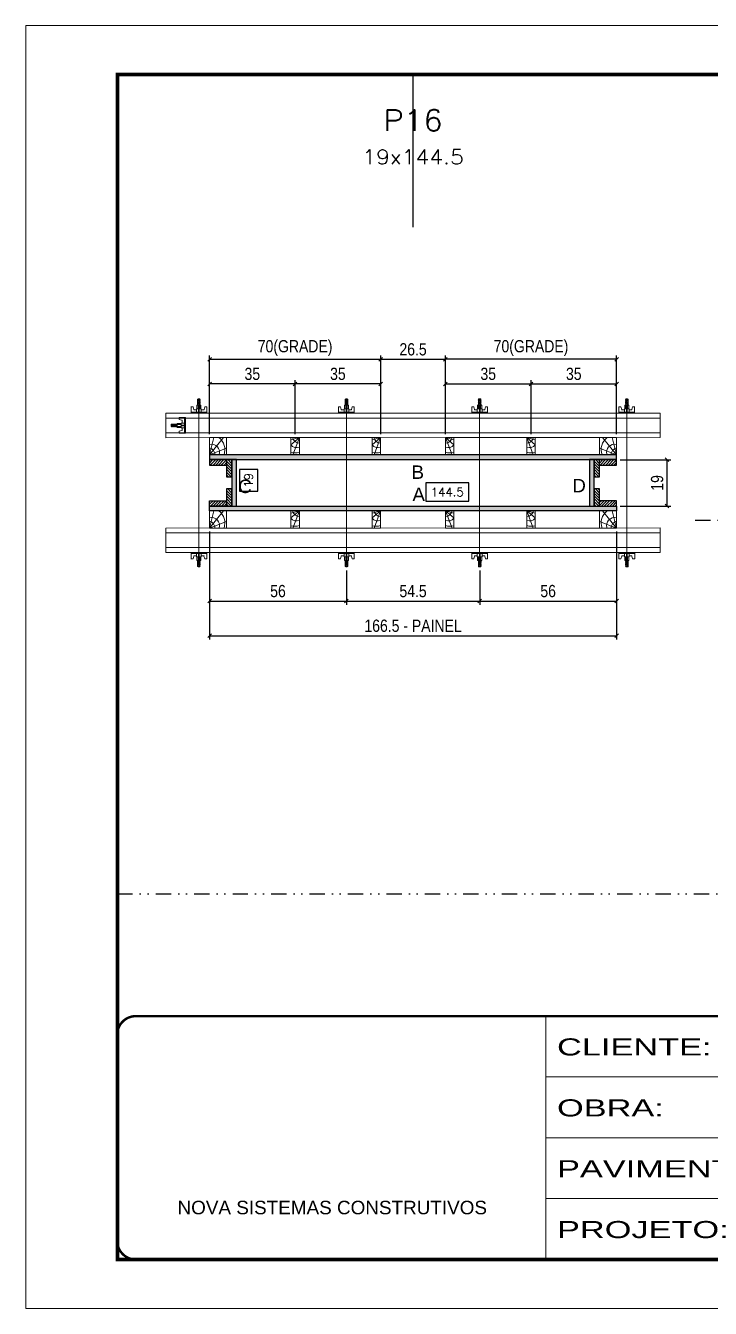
# Model space of a CAD drawing. Extents: x 14400 to 27878, y -21631 to 6985.
# Drawn here: x 15998 to 16559, y -11294 to -10244 of the extents above; entities that cross this region are included whole.
import ezdxf
from ezdxf.enums import TextEntityAlignment as Align

# ---------------------------------------------------------------- set-up
doc = ezdxf.new("R2010")
doc.units = 0
for name, pattern in [('CONTINUO', [0]), ('DASHED', [0.75, 0.5, -0.25]), ('DIVIDE2', [0.625, 0.25, -0.125, 0, -0.125, 0, -0.125]), ('HIDDEN', [0.375, 0.25, -0.125])]:
    doc.linetypes.add(name, pattern=pattern)
for name, color, linetype in [('CHAPA', 1, 'Continuous'), ('COTA', 241, 'Continuous'), ('MEIO_PONT', 93, 'Continuous'), ('Nível', 160, 'Continuous'), ('SARRAFO', 251, 'Continuous'), ('Texto de Titulo', 7, 'Continuous'), ('Texto Qtd Sarr', 242, 'Continuous'), ('TEXTO_GERAL', 7, 'Continuous')]:
    doc.layers.add(name, color=color, linetype=linetype)
for name, color, linetype, lineweight in [('Folhas', 255, 'Continuous', 9), ('Hachura', 251, 'Continuous', 9), ('Madeira', 126, 'Continuous', 18), ('Perfil Metálico', 224, 'Continuous', 18), ('SARRAFO DE PRESSAO', 251, 'DASHED', 9), ('Texto Seção', 7, 'Continuous', 15)]:
    doc.layers.add(name, color=color, linetype=linetype, lineweight=lineweight)
doc.styles.add('ARIAL', font='arial.ttf')
doc.styles.add('COTA TECNICA 2X', font='techl___.ttf', dxfattribs={"height": 10})
doc.styles.add('ROMANS', font='romans.shx')
doc.styles.add('Tecnologia', font='')
doc.styles.get('Tecnologia').set_extended_font_data('Forgotten Futurist')
doc.dimstyles.new('SECAO PILAR', dxfattribs={"dimtxt": 10, "dimasz": 3, "dimexe": 3, "dimexo": 3, "dimgap": 3, "dimtad": 1, "dimdec": 1, "dimlfac": 0.5, "dimzin": 12, "dimdsep": 46, "dimtxsty": 'COTA TECNICA 2X', "dimblk1": 'OBLIQUE', "dimblk2": 'OBLIQUE', "dimsah": 1, "dimcen": 0.9, "dimclrd": 256, "dimclre": 256, "dimclrt": 256, "dimadec": 1, "dimazin": 3, "dimtfac": 1, "dimtdec": 1, "dimtmove": 0, "dimatfit": 3, "dimfxl": 1, "dimtolj": 1, "dimtzin": 12, "dimarcsym": 0})
doc.dimstyles.new('SECÇÃO 2', dxfattribs={"dimtxt": 7, "dimasz": 6, "dimexe": 0.18, "dimexo": 2, "dimgap": -4, "dimtad": 3, "dimdec": 1, "dimlfac": 0.5, "dimzin": 12, "dimdsep": 46, "dimtxsty": 'ROMANS', "dimblk": 'ARCHTICK', "dimcen": 0.09, "dimse1": 1, "dimse2": 1, "dimsd1": 1, "dimsd2": 1, "dimclrd": 180, "dimclre": 5, "dimclrt": 1, "dimadec": 0, "dimazin": 3, "dimtfac": 1, "dimtdec": 1, "dimtofl": 0, "dimtmove": 0, "dimatfit": 3, "dimldrblk": 'ARCHTICK', "dimfxl": 1, "dimtolj": 1, "dimtzin": 0, "dimarcsym": 0})
pattern_1 = [(225, (7024.9144, -33528.5595), (1.12253202, -1.12253202), [])]

# ---------------------------------------------------------------- blocks, each defined once
blk = doc.blocks.new('9999999999')
at = {"color": 30, "linetype": 'CONTINUO'}
for p, q in [((98564.6, 34230.2), (98564.6, 34429.4)), ((98564.6, 34379.6), (99584, 34379.6)), ((98564.6, 34329.8), (99488, 34329.8)), ((98564.6, 34280), (99488, 34280))]:
    blk.add_line(p, q, dxfattribs=at)
at = {"color": 30, "linetype": 'CONTINUO', "const_width": 2}
blk.add_lwpolyline([(99584, 34230.2), (99584, 34414.4, 0.414214), (99569, 34429.4), (98229, 34429.4, 0.414214), (98214, 34414.4), (98214, 34245.2, 0.414214), (98229, 34230.2), (99584, 34230.2)], format="xyb", dxfattribs=at)
at = {"layer": 'Folhas'}
blk.add_lwpolyline([(98139, 34190.2), (99624, 34190.2), (99624, 35240.2), (98139, 35240.2)], close=True, dxfattribs=at)
at = {"layer": 'Folhas', "color": 30, "const_width": 3}
blk.add_lwpolyline([(98214, 34230.2), (99584, 34230.2), (99584, 35200.2), (98214, 35200.2)], close=True, dxfattribs=at)
at = {"color": 7, "linetype": 'Continuous', "ltscale": 5, "style": 'ARIAL'}
blk.add_text('NOVA SISTEMAS CONSTRUTIVOS', height=11.059, dxfattribs=at).set_placement((98263.2, 34267.2))
at = {"layer": 'Folhas', "color": 7, "style": 'Tecnologia', "width": 1.5}
for s, p in [('CLIENTE:', (98573.7, 34397.2)), ('OBRA:', (98573.7, 34347.3)), ('PAVIMENTO:', (98573.7, 34297.5)), ('PROJETO:', (98573.7, 34247.7))]:
    blk.add_text(s, height=14, dxfattribs=at).set_placement(p)
blk = doc.blocks.new('*D4738')
at = {"layer": 'COTA', "color": 180, "lineweight": -2, "transparency": 16777216}
for p, q in [((16188.3, -10607.1), (16173.3, -10607.1)), ((16173.3, -10607.1), (16173.3, -10625.1)), ((16188.3, -10625.1), (16188.3, -10607.1)), ((16173.3, -10625.1), (16188.3, -10625.1))]:
    blk.add_line(p, q, dxfattribs=at)
at = {"layer": 'Defpoints', "color": 0, "transparency": 16777216}
for p in [(16188.2, -10599.2), (16188.2, -10637.2), (16192.3, -10637.2)]:
    blk.add_point(p, dxfattribs=at)
at = {"layer": 'COTA', "color": 1, "transparency": 16777216, "insert": (16180.8, -10616.1), "char_height": 7, "attachment_point": 5, "rotation": 90, "style": 'ROMANS'}
blk.add_mtext('\\A1;19', dxfattribs=at)
blk = doc.blocks.new('_ArchTick')
at = {"color": 0, "linetype": 'ByBlock', "const_width": 0.15}
blk.add_lwpolyline([(-0.5, -0.5), (0.5, 0.5)], dxfattribs=at)
blk = doc.blocks.new('*D4739')
at = {"layer": 'COTA', "color": 180, "lineweight": -2, "transparency": 16777216}
for p, q in [((16360.9, -10618.2), (16325.9, -10618.2)), ((16325.9, -10618.2), (16325.9, -10633.2)), ((16360.9, -10633.2), (16360.9, -10618.2)), ((16325.9, -10633.2), (16360.9, -10633.2))]:
    blk.add_line(p, q, dxfattribs=at)
at = {"layer": 'Defpoints', "color": 0, "transparency": 16777216}
for p in [(16170.9, -10637.2), (16459.9, -10637.2), (16459.9, -10637.2)]:
    blk.add_point(p, dxfattribs=at)
at = {"layer": 'COTA', "color": 1, "transparency": 16777216, "insert": (16343.4, -10625.7), "char_height": 7, "attachment_point": 5, "style": 'ROMANS'}
blk.add_mtext('\\A1;144.5', dxfattribs=at)
blk = doc.blocks.new('_Oblique')
at = {"color": 0, "linetype": 'ByBlock', "lineweight": -2}
blk.add_line((-0.5, -0.5), (0.5, 0.5), dxfattribs=at)
blk = doc.blocks.new('*D4740')
at = {"layer": 'COTA', "lineweight": -2, "transparency": 16777216}
for p, q in [((16148.9, -10658.1), (16148.9, -10746.3)), ((16481.9, -10658.1), (16481.9, -10746.3)), ((16148.9, -10743.3), (16481.9, -10743.3))]:
    blk.add_line(p, q, dxfattribs=at)
at = {"layer": 'Defpoints', "color": 0, "transparency": 16777216}
for p in [(16148.9, -10655.1), (16481.9, -10655.1), (16481.9, -10743.3)]:
    blk.add_point(p, dxfattribs=at)
at = {"layer": 'COTA', "lineweight": -2, "transparency": 16777216, "xscale": 3, "yscale": 3, "zscale": 3, "rotation": 180}
blk.add_blockref('_Oblique', (16148.9, -10743.3), dxfattribs=at)
at = {"layer": 'COTA', "lineweight": -2, "transparency": 16777216, "xscale": 3, "yscale": 3, "zscale": 3}
blk.add_blockref('_Oblique', (16481.9, -10743.3), dxfattribs=at)
at = {"layer": 'COTA', "transparency": 16777216, "insert": (16315.4, -10735.2), "char_height": 10, "attachment_point": 5, "style": 'COTA TECNICA 2X'}
blk.add_mtext('\\A1;166.5 - PAINEL', dxfattribs=at)
blk = doc.blocks.new('*D4741')
at = {"layer": 'COTA', "lineweight": -2, "transparency": 16777216}
for p, q in [((16148.9, -10658.2), (16148.9, -10717.9)), ((16260.9, -10689.9), (16260.9, -10717.9)), ((16148.9, -10714.9), (16260.9, -10714.9))]:
    blk.add_line(p, q, dxfattribs=at)
at = {"layer": 'Defpoints', "color": 0, "transparency": 16777216}
for p in [(16148.9, -10655.2), (16260.9, -10686.9), (16260.9, -10714.9)]:
    blk.add_point(p, dxfattribs=at)
at = {"layer": 'COTA', "lineweight": -2, "transparency": 16777216, "xscale": 3, "yscale": 3, "zscale": 3, "rotation": 180}
blk.add_blockref('_Oblique', (16148.9, -10714.9), dxfattribs=at)
at = {"layer": 'COTA', "lineweight": -2, "transparency": 16777216, "xscale": 3, "yscale": 3, "zscale": 3}
blk.add_blockref('_Oblique', (16260.9, -10714.9), dxfattribs=at)
at = {"layer": 'COTA', "transparency": 16777216, "insert": (16204.9, -10706.8), "char_height": 10, "attachment_point": 5, "style": 'COTA TECNICA 2X'}
blk.add_mtext('\\A1;56', dxfattribs=at)
blk = doc.blocks.new('*D4742')
at = {"layer": 'COTA', "lineweight": -2, "transparency": 16777216}
for p, q in [((16481.9, -10658.2), (16481.9, -10717.9)), ((16369.9, -10689.9), (16369.9, -10717.9)), ((16369.9, -10714.9), (16481.9, -10714.9))]:
    blk.add_line(p, q, dxfattribs=at)
at = {"layer": 'Defpoints', "color": 0, "transparency": 16777216}
for p in [(16481.9, -10655.2), (16369.9, -10686.9), (16481.9, -10714.9)]:
    blk.add_point(p, dxfattribs=at)
at = {"layer": 'COTA', "lineweight": -2, "transparency": 16777216, "xscale": 3, "yscale": 3, "zscale": 3, "rotation": 180}
blk.add_blockref('_Oblique', (16369.9, -10714.9), dxfattribs=at)
at = {"layer": 'COTA', "lineweight": -2, "transparency": 16777216, "xscale": 3, "yscale": 3, "zscale": 3}
blk.add_blockref('_Oblique', (16481.9, -10714.9), dxfattribs=at)
at = {"layer": 'COTA', "transparency": 16777216, "insert": (16425.9, -10706.8), "char_height": 10, "attachment_point": 5, "style": 'COTA TECNICA 2X'}
blk.add_mtext('\\A1;56', dxfattribs=at)
blk = doc.blocks.new('C')
at = {"layer": 'Hachura', "color": 0}
for p, q in [((0, 3.22), (0, -3.22)), ((0.45, 3.22), (0, 3.22)), ((0.46, 3.16), (0, 3.16)), ((0.46, 3.05), (0, 3.05)), ((0.46, 2.88), (0, 2.88)), ((0, 2.75), (0, -1.16)), ((0.46, 2.65), (0, 2.65)), ((0.46, 2.23), (0, 2.23)), ((0.46, 1.51), (0, 1.51)), ((0.39, 0.49), (0.17, 0.49)), ((0.45, -3.23), (0.45, 3.22)), ((0.45, 3.22), (2.58, 3.22)), ((1.74, 0.97), (0.45, 0.97)), ((1.45, 0.1), (0.45, 0.1)), ((1.35, 1.94), (1.35, 0.96)), ((2.58, 2.39), (1.47, 2.09)), ((1.74, -0.97), (1.74, 0.97)), ((1.74, 0.97), (1.74, 0.84)), ((1.74, 0.97), (1.74, 0.84)), ((1.74, 0.84), (3.35, 0.84)), ((3.35, 0.45), (1.74, 0.45)), ((2.58, 3.22), (2.58, 2.39)), ((3.32, 0.84), (3.32, -0.84)), ((3.35, 0.84), (3.35, -0.84)), ((3.68, 0.45), (3.35, 0.45)), ((3.84, -0.52), (3.35, 0.45)), ((3.35, 0.06), (3.67, -0.57)), ((3.68, 0.45), (4.16, -0.52)), ((3.72, 0.5), (4.25, -0.57)), ((4.37, -0.55), (3.83, 0.53)), ((4.15, 0.45), (3.93, 0.45)), ((4.42, -0.52), (3.93, 0.45)), ((4.15, 0.45), (4.26, 0.45)), ((4.26, 0.45), (4.74, -0.52)), ((4.3, 0.5), (4.83, -0.57)), ((4.95, -0.55), (4.41, 0.53)), ((4.51, 0.45), (4.84, 0.45)), ((5, -0.52), (4.51, 0.45)), ((4.84, 0.45), (5.32, -0.52)), ((4.88, 0.5), (5.41, -0.57)), ((5.53, -0.55), (4.99, 0.53)), ((5.58, -0.52), (5.09, 0.45)), ((5.42, 0.45), (5.09, 0.45)), ((5.58, -0.52), (5.09, 0.45)), ((5.42, 0.45), (5.74, -0.19)), ((5.46, 0.5), (5.74, -0.07)), ((5.74, 0.19), (5.57, 0.53)), ((5.74, 0.32), (5.68, 0.45)), ((5.68, 0.45), (5.74, 0.45)), ((5.74, 0.45), (5.9, 0.29)), ((5.74, 0.45), (5.74, -0.52)), ((5.9, -0.36), (5.9, 0.29)), ((0.45, 0), (0, 0)), ((0.46, -1.52), (0, -1.52)), ((0.46, -2.23), (0, -2.23)), ((0.46, -2.65), (0, -2.65)), ((0.46, -2.88), (0, -2.88)), ((0.46, -3.05), (0, -3.05)), ((0.46, -3.16), (0, -3.16)), ((0, -3.22), (2.57, -3.22)), ((0.08, -0.48), (0.29, -0.48)), ((0.29, -0.48), (0.4, -0.48)), ((0.45, 0), (0.45, -0.97)), ((0.45, -0.16), (1.45, -0.16)), ((0.45, -0.65), (0.45, -0.32)), ((0.45, -3.23), (0.45, -0.65)), ((0.45, -0.97), (1.74, -0.97)), ((1.35, -1.94), (1.35, -0.97)), ((2.58, -2.39), (1.47, -2.1)), ((3.35, -0.32), (1.74, -0.32)), ((3.35, -0.84), (1.74, -0.84)), ((2.58, -3.23), (2.58, -2.39)), ((3.35, -0.07), (3.58, -0.52)), ((3.35, -0.52), (3.58, -0.52)), ((3.84, -0.52), (4.16, -0.52)), ((4.42, -0.52), (4.74, -0.52)), ((4.63, -0.52), (4.74, -0.52)), ((5, -0.52), (5.32, -0.52)), ((5.58, -0.52), (5.74, -0.52)), ((5.74, -0.52), (5.9, -0.36)), ((5.74, -0.52), (5.74, -0.52))]:
    blk.add_line(p, q, dxfattribs=at)
for centre, radius, start, end in [((1.52, 1.94), 0.161, 104.7436, 180), ((1.44, -0.03), 0.129, 272.695, 87.305), ((3.81, 0.39), 0.143, 25.5688, 154.4312), ((4.39, 0.39), 0.143, 25.5688, 154.4312), ((4.97, 0.39), 0.143, 25.5688, 154.4312), ((5.55, 0.39), 0.143, 25.5688, 154.4312), ((0.17, -0.37), 0.174, 221.744, 317.8592), ((1.52, -1.94), 0.161, 180, 255.2564), ((3.71, -0.4), 0.174, 222.1408, 318.256), ((4.29, -0.4), 0.174, 222.1408, 318.256), ((4.87, -0.4), 0.174, 222.1408, 318.256), ((5.45, -0.4), 0.174, 222.1408, 318.256), ((5.61, -0.4), 0.174, 317.8592, 318.256)]:
    blk.add_arc(centre, radius, start, end, dxfattribs=at)
blk = doc.blocks.new('*D4718')
at = {"layer": 'COTA', "lineweight": -2, "transparency": 16777216}
for p, q in [((16260.9, -10689.9), (16260.9, -10717.9)), ((16369.9, -10689.9), (16369.9, -10717.9)), ((16260.9, -10714.9), (16369.9, -10714.9))]:
    blk.add_line(p, q, dxfattribs=at)
at = {"layer": 'Defpoints', "color": 0, "transparency": 16777216}
for p in [(16260.9, -10686.9), (16369.9, -10686.9), (16369.9, -10714.9)]:
    blk.add_point(p, dxfattribs=at)
at = {"layer": 'COTA', "lineweight": -2, "transparency": 16777216, "xscale": 3, "yscale": 3, "zscale": 3, "rotation": 180}
blk.add_blockref('_Oblique', (16260.9, -10714.9), dxfattribs=at)
at = {"layer": 'COTA', "lineweight": -2, "transparency": 16777216, "xscale": 3, "yscale": 3, "zscale": 3}
blk.add_blockref('_Oblique', (16369.9, -10714.9), dxfattribs=at)
at = {"layer": 'COTA', "transparency": 16777216, "insert": (16315.4, -10706.8), "char_height": 10, "attachment_point": 5, "style": 'COTA TECNICA 2X'}
blk.add_mtext('\\A1;54.5', dxfattribs=at)
blk = doc.blocks.new('*D4719')
at = {"layer": 'COTA', "lineweight": -2, "transparency": 16777216}
for p, q in [((16341.9, -10578.2), (16341.9, -10534.2)), ((16341.9, -10537.2), (16411.9, -10537.2)), ((16411.9, -10578.2), (16411.9, -10534.2))]:
    blk.add_line(p, q, dxfattribs=at)
at = {"layer": 'Defpoints', "color": 0, "transparency": 16777216}
for p in [(16411.9, -10537.2), (16341.9, -10581.2), (16411.9, -10581.2)]:
    blk.add_point(p, dxfattribs=at)
at = {"layer": 'COTA', "lineweight": -2, "transparency": 16777216, "xscale": 3, "yscale": 3, "zscale": 3, "rotation": 180}
blk.add_blockref('_Oblique', (16341.9, -10537.2), dxfattribs=at)
at = {"layer": 'COTA', "lineweight": -2, "transparency": 16777216, "xscale": 3, "yscale": 3, "zscale": 3}
blk.add_blockref('_Oblique', (16411.9, -10537.2), dxfattribs=at)
at = {"layer": 'COTA', "transparency": 16777216, "insert": (16376.9, -10529), "char_height": 10, "attachment_point": 5, "style": 'COTA TECNICA 2X'}
blk.add_mtext('\\A1;35', dxfattribs=at)
blk = doc.blocks.new('*D4720')
at = {"layer": 'COTA', "lineweight": -2, "transparency": 16777216}
for p, q in [((16411.9, -10578.2), (16411.9, -10534.2)), ((16411.9, -10537.2), (16481.9, -10537.2)), ((16481.9, -10578.2), (16481.9, -10534.2))]:
    blk.add_line(p, q, dxfattribs=at)
at = {"layer": 'Defpoints', "color": 0, "transparency": 16777216}
for p in [(16481.9, -10537.2), (16411.9, -10581.2), (16481.9, -10581.2)]:
    blk.add_point(p, dxfattribs=at)
at = {"layer": 'COTA', "lineweight": -2, "transparency": 16777216, "xscale": 3, "yscale": 3, "zscale": 3, "rotation": 180}
blk.add_blockref('_Oblique', (16411.9, -10537.2), dxfattribs=at)
at = {"layer": 'COTA', "lineweight": -2, "transparency": 16777216, "xscale": 3, "yscale": 3, "zscale": 3}
blk.add_blockref('_Oblique', (16481.9, -10537.2), dxfattribs=at)
at = {"layer": 'COTA', "transparency": 16777216, "insert": (16446.9, -10529), "char_height": 10, "attachment_point": 5, "style": 'COTA TECNICA 2X'}
blk.add_mtext('\\A1;35', dxfattribs=at)
blk = doc.blocks.new('*D4721')
at = {"layer": 'COTA', "lineweight": -2, "transparency": 16777216}
for p, q in [((16341.9, -10578.2), (16341.9, -10514)), ((16481.9, -10517), (16341.9, -10517)), ((16481.9, -10578.2), (16481.9, -10514))]:
    blk.add_line(p, q, dxfattribs=at)
at = {"layer": 'Defpoints', "color": 0, "transparency": 16777216}
for p in [(16341.9, -10517), (16341.9, -10581.2), (16481.9, -10581.2)]:
    blk.add_point(p, dxfattribs=at)
at = {"layer": 'COTA', "lineweight": -2, "transparency": 16777216, "xscale": 3, "yscale": 3, "zscale": 3, "rotation": 180}
blk.add_blockref('_Oblique', (16341.9, -10517), dxfattribs=at)
at = {"layer": 'COTA', "lineweight": -2, "transparency": 16777216, "xscale": 3, "yscale": 3, "zscale": 3}
blk.add_blockref('_Oblique', (16481.9, -10517), dxfattribs=at)
at = {"layer": 'COTA', "transparency": 16777216, "insert": (16411.9, -10507.8), "char_height": 10, "attachment_point": 5, "style": 'COTA TECNICA 2X'}
blk.add_mtext('\\A1;70(GRADE)', dxfattribs=at)
blk = doc.blocks.new('*D4722')
at = {"layer": 'COTA', "lineweight": -2, "transparency": 16777216}
for p, q in [((16484.9, -10599.2), (16526.2, -10599.2)), ((16523.2, -10637.2), (16523.2, -10599.2)), ((16484.9, -10637.2), (16526.2, -10637.2))]:
    blk.add_line(p, q, dxfattribs=at)
at = {"layer": 'Defpoints', "color": 0, "transparency": 16777216}
for p in [(16481.9, -10599.2), (16523.2, -10599.2), (16481.9, -10637.2)]:
    blk.add_point(p, dxfattribs=at)
at = {"layer": 'COTA', "lineweight": -2, "transparency": 16777216, "xscale": 3, "yscale": 3, "zscale": 3}
for p, rotation in [((16523.2, -10599.2), 90), ((16523.2, -10637.2), 270)]:
    blk.add_blockref('_Oblique', p, dxfattribs=dict(at, rotation=rotation))
at = {"layer": 'COTA', "transparency": 16777216, "insert": (16515.1, -10618.2), "char_height": 10, "attachment_point": 5, "rotation": 90, "style": 'COTA TECNICA 2X'}
blk.add_mtext('\\A1;19', dxfattribs=at)
blk = doc.blocks.new('PONTALETE')
at = {"layer": 'Madeira'}
for q in [(2.71, 7), (7, 5.76), (7, 1.74)]:
    blk.add_line((0, 0), q, dxfattribs=at)
blk.add_lwpolyline([(0, 0), (7, 0), (7, 7), (0, 7)], close=True, dxfattribs=at)
for centre, radius, start, end in [((2.04, 0.06), 6.23, 37.2818, 109.0913), ((1.09, 0.9), 3.19, 343.603, 109.9847), ((-0.21, -0.78), 3.09, 14.6322, 86.0383)]:
    blk.add_arc(centre, radius, start, end, dxfattribs=at)
blk = doc.blocks.new('MEIO PONTALETE')
at = {"layer": 'Madeira'}
for q in [(2.71, 7), (3.5, 2.88), (3.5, 0.87)]:
    blk.add_line((0, 0), q, dxfattribs=at)
blk.add_lwpolyline([(0, 0), (3.5, 0), (3.5, 7), (0, 7)], close=True, dxfattribs=at)
for centre, radius, start, end in [((2.04, 0.06), 6.23, 76.4499, 109.0913), ((1.09, 0.9), 3.19, 40.9063, 109.9847), ((-0.21, -0.78), 3.09, 14.6322, 86.0383)]:
    blk.add_arc(centre, radius, start, end, dxfattribs=at)
blk = doc.blocks.new('titulo1')
at = {"layer": 'Defpoints', "color": 252, "linetype": 'HIDDEN', "ltscale": 2}
blk.add_line((0, 0), (0, 125), dxfattribs=at)
at = {"layer": 'Defpoints', "style": 'ROMANS', "oblique": 15}
blk.add_attdef('FOLHA', text='', height=10, dxfattribs=at).set_placement((0, 15.6), align=Align.MIDDLE_CENTER)
at = {"layer": 'Texto Qtd Sarr', "color": 3, "style": 'ROMANS', "oblique": 15}
for tag, height, p in [('TITULO', 17, (0, 71.4)), ('SEÇÃO', 12, (0, 41.5))]:
    blk.add_attdef(tag, text='', height=height, dxfattribs=at).set_placement(p, align=Align.MIDDLE_CENTER)
blk = doc.blocks.new('*D4723')
at = {"layer": 'COTA', "lineweight": -2, "transparency": 16777216}
for p, q in [((16218.9, -10578.2), (16218.9, -10534.2)), ((16288.9, -10537.2), (16218.9, -10537.2)), ((16288.9, -10578.2), (16288.9, -10534.2))]:
    blk.add_line(p, q, dxfattribs=at)
at = {"layer": 'Defpoints', "color": 0, "transparency": 16777216}
for p in [(16218.9, -10537.2), (16218.9, -10581.2), (16288.9, -10581.2)]:
    blk.add_point(p, dxfattribs=at)
at = {"layer": 'COTA', "lineweight": -2, "transparency": 16777216, "xscale": 3, "yscale": 3, "zscale": 3, "rotation": 180}
blk.add_blockref('_Oblique', (16218.9, -10537.2), dxfattribs=at)
at = {"layer": 'COTA', "lineweight": -2, "transparency": 16777216, "xscale": 3, "yscale": 3, "zscale": 3}
blk.add_blockref('_Oblique', (16288.9, -10537.2), dxfattribs=at)
at = {"layer": 'COTA', "transparency": 16777216, "insert": (16253.9, -10529), "char_height": 10, "attachment_point": 5, "style": 'COTA TECNICA 2X'}
blk.add_mtext('\\A1;35', dxfattribs=at)
blk = doc.blocks.new('*D4724')
at = {"layer": 'COTA', "lineweight": -2, "transparency": 16777216}
for p, q in [((16148.9, -10578.2), (16148.9, -10534.2)), ((16218.9, -10537.2), (16148.9, -10537.2)), ((16218.9, -10578.2), (16218.9, -10534.2))]:
    blk.add_line(p, q, dxfattribs=at)
at = {"layer": 'Defpoints', "color": 0, "transparency": 16777216}
for p in [(16148.9, -10537.2), (16148.9, -10581.2), (16218.9, -10581.2)]:
    blk.add_point(p, dxfattribs=at)
at = {"layer": 'COTA', "lineweight": -2, "transparency": 16777216, "xscale": 3, "yscale": 3, "zscale": 3, "rotation": 180}
blk.add_blockref('_Oblique', (16148.9, -10537.2), dxfattribs=at)
at = {"layer": 'COTA', "lineweight": -2, "transparency": 16777216, "xscale": 3, "yscale": 3, "zscale": 3}
blk.add_blockref('_Oblique', (16218.9, -10537.2), dxfattribs=at)
at = {"layer": 'COTA', "transparency": 16777216, "insert": (16183.9, -10529), "char_height": 10, "attachment_point": 5, "style": 'COTA TECNICA 2X'}
blk.add_mtext('\\A1;35', dxfattribs=at)
blk = doc.blocks.new('*D4725')
at = {"layer": 'COTA', "lineweight": -2, "transparency": 16777216}
for p, q in [((16148.9, -10578.2), (16148.9, -10514)), ((16148.9, -10517), (16288.9, -10517)), ((16288.9, -10578.2), (16288.9, -10514))]:
    blk.add_line(p, q, dxfattribs=at)
at = {"layer": 'Defpoints', "color": 0, "transparency": 16777216}
for p in [(16288.9, -10517), (16148.9, -10581.2), (16288.9, -10581.2)]:
    blk.add_point(p, dxfattribs=at)
at = {"layer": 'COTA', "lineweight": -2, "transparency": 16777216, "xscale": 3, "yscale": 3, "zscale": 3, "rotation": 180}
blk.add_blockref('_Oblique', (16148.9, -10517), dxfattribs=at)
at = {"layer": 'COTA', "lineweight": -2, "transparency": 16777216, "xscale": 3, "yscale": 3, "zscale": 3}
blk.add_blockref('_Oblique', (16288.9, -10517), dxfattribs=at)
at = {"layer": 'COTA', "transparency": 16777216, "insert": (16218.9, -10507.8), "char_height": 10, "attachment_point": 5, "style": 'COTA TECNICA 2X'}
blk.add_mtext('\\A1;70(GRADE)', dxfattribs=at)
blk = doc.blocks.new('*D4726')
at = {"layer": 'COTA', "lineweight": -2, "transparency": 16777216}
for p, q in [((16288.9, -10578.2), (16288.9, -10514)), ((16288.9, -10517), (16341.9, -10517)), ((16341.9, -10578.2), (16341.9, -10514))]:
    blk.add_line(p, q, dxfattribs=at)
at = {"layer": 'Defpoints', "color": 0, "transparency": 16777216}
for p in [(16341.9, -10517), (16288.9, -10581.2), (16341.9, -10581.2)]:
    blk.add_point(p, dxfattribs=at)
at = {"layer": 'COTA', "lineweight": -2, "transparency": 16777216, "xscale": 3, "yscale": 3, "zscale": 3, "rotation": 180}
blk.add_blockref('_Oblique', (16288.9, -10517), dxfattribs=at)
at = {"layer": 'COTA', "lineweight": -2, "transparency": 16777216, "xscale": 3, "yscale": 3, "zscale": 3}
blk.add_blockref('_Oblique', (16341.9, -10517), dxfattribs=at)
at = {"layer": 'COTA', "transparency": 16777216, "insert": (16315.4, -10508.9), "char_height": 10, "attachment_point": 5, "style": 'COTA TECNICA 2X'}
blk.add_mtext('\\A1;26.5', dxfattribs=at)

msp = doc.modelspace()

# ---------------------------------------------------------------- hatches: boundary and pattern name
at = {"layer": 'Hachura'}
h = msp.add_hatch(color=256, dxfattribs=at)
h.dxf.hatch_style = 1
h.paths.add_polyline_path([(16481.866, -10599.151), (16481.866, -10595.151), (16148.866, -10595.151), (16148.866, -10599.151)])
h = msp.add_hatch(dxfattribs=at)
h.set_pattern_fill('ANSI31', color=256, scale=0.5, angle=180, style=0)
h.set_pattern_definition(pattern_1)
h.paths.add_polyline_path([(16162.866, -10599.151), (16162.866, -10603.551), (16148.866, -10603.551), (16148.866, -10599.151)])
h = msp.add_hatch(dxfattribs=at)
h.set_pattern_fill('ANSI31', color=256, scale=0.5, angle=270, style=0)
h.set_pattern_definition([(315, (39058.6744, -20102.1032), (1.12253202, 1.12253202), [])])
h.paths.add_polyline_path([(16167.266, -10613.151), (16162.866, -10613.151), (16162.866, -10599.151), (16167.266, -10599.151)])
h = msp.add_hatch(color=256, dxfattribs=at)
h.dxf.hatch_style = 1
h.paths.add_polyline_path([(16167.266, -10637.151), (16170.866, -10637.151), (16170.866, -10599.151), (16167.266, -10599.151)])
h = msp.add_hatch(color=256, dxfattribs=at)
h.dxf.hatch_style = 1
h.paths.add_polyline_path([(16459.866, -10637.151), (16463.466, -10637.151), (16463.466, -10599.151), (16459.866, -10599.151)])
h = msp.add_hatch(dxfattribs=at)
h.set_pattern_fill('ANSI31', color=256, scale=0.5, angle=270, style=0)
h.set_pattern_definition([(315, (39359.2744, -20102.1032), (1.12253202, 1.12253202), [])])
h.paths.add_polyline_path([(16467.866, -10613.151), (16463.466, -10613.151), (16463.466, -10599.151), (16467.866, -10599.151)])
h = msp.add_hatch(dxfattribs=at)
h.set_pattern_fill('ANSI31', color=256, scale=0.5, angle=180, style=0)
h.set_pattern_definition([(225, (7343.9144, -33528.5595), (1.12253202, -1.12253202), [])])
h.paths.add_polyline_path([(16481.866, -10599.151), (16481.866, -10603.551), (16467.866, -10603.551), (16467.866, -10599.151)])
h = msp.add_hatch(dxfattribs=at)
h.set_pattern_fill('ANSI31', color=256, scale=0.5, angle=270, style=0)
h.set_pattern_definition([(315, (39058.6744, -20126.1032), (1.12253202, 1.12253202), [])])
h.paths.add_polyline_path([(16167.266, -10637.151), (16162.866, -10637.151), (16162.866, -10623.151), (16167.266, -10623.151)])
h = msp.add_hatch(dxfattribs=at)
h.set_pattern_fill('ANSI31', color=256, scale=0.5, angle=270, style=0)
h.set_pattern_definition([(315, (39359.2744, -20126.1032), (1.12253202, 1.12253202), [])])
h.paths.add_polyline_path([(16467.866, -10637.151), (16463.466, -10637.151), (16463.466, -10623.151), (16467.866, -10623.151)])
h = msp.add_hatch(dxfattribs=at)
h.set_pattern_fill('ANSI31', color=256, scale=0.5, angle=180, style=0)
h.set_pattern_definition(pattern_1)
h.paths.add_polyline_path([(16162.866, -10637.151), (16162.866, -10632.751), (16148.866, -10632.751), (16148.866, -10637.151)])
h = msp.add_hatch(dxfattribs=at)
h.set_pattern_fill('ANSI31', color=256, scale=0.5, angle=180, style=0)
h.set_pattern_definition([(225, (6978.9144, -33528.5595), (1.12253202, -1.12253202), [])])
h.paths.add_polyline_path([(16467.866, -10637.151), (16467.866, -10632.751), (16481.866, -10632.751), (16481.866, -10637.151)])
h = msp.add_hatch(color=256, dxfattribs=at)
h.dxf.hatch_style = 1
h.paths.add_polyline_path([(16481.866, -10637.151), (16481.866, -10641.151), (16148.866, -10641.151), (16148.866, -10637.151)])

# ---------------------------------------------------------------- linework, layer by layer
at = {"layer": 'CHAPA'}
for points in [[(16481.866, -10599.151), (16481.866, -10595.151), (16148.866, -10595.151), (16148.866, -10599.151)], [(16167.266, -10637.151), (16170.866, -10637.151), (16170.866, -10599.151), (16167.266, -10599.151)], [(16459.866, -10637.151), (16463.466, -10637.151), (16463.466, -10599.151), (16459.866, -10599.151)], [(16481.866, -10637.151), (16481.866, -10641.151), (16148.866, -10641.151), (16148.866, -10637.151)]]:
    msp.add_lwpolyline(points, close=True, dxfattribs=at)
at = {"layer": 'Hachura'}
for p, q in [((16140.177, -10685.922), (16140.177, -10554.181)), ((16260.866, -10685.922), (16260.867, -10554.181)), ((16369.866, -10685.922), (16369.867, -10554.181)), ((16490.255, -10685.922), (16490.255, -10554.181))]:
    msp.add_line(p, q, dxfattribs=at)
at = {"layer": 'Madeira'}
for points in [[(16288.866, -10595.151), (16288.866, -10581.151), (16148.866, -10581.151), (16148.866, -10595.151)], [(16341.866, -10595.151), (16341.866, -10581.151), (16481.866, -10581.151), (16481.866, -10595.151)], [(16288.866, -10655.151), (16288.866, -10641.151), (16148.866, -10641.151), (16148.866, -10655.151)], [(16341.866, -10655.151), (16341.866, -10641.151), (16481.866, -10641.151), (16481.866, -10655.151)]]:
    msp.add_lwpolyline(points, close=True, dxfattribs=at)
at = {"layer": 'Nível', "color": 4, "linetype": 'DIVIDE2', "ltscale": 50}
for p, q in [((16546.23, -10648.616), (17443.467, -10648.616)), ((16073.467, -10954.616), (17443.467, -10954.616))]:
    msp.add_line(p, q, dxfattribs=at)
at = {"layer": 'Perfil Metálico'}
for p, q in [((16517.584, -10565.211), (16113.148, -10565.211)), ((16517.584, -10577.211), (16113.148, -10577.211)), ((16517.584, -10659.152), (16113.148, -10659.152)), ((16517.584, -10671.152), (16113.148, -10671.152))]:
    msp.add_line(p, q, dxfattribs=at)
for points in [[(16517.584, -10581.151), (16517.584, -10561.151), (16113.148, -10561.211), (16113.148, -10581.211)], [(16113.148, -10655.152), (16113.148, -10675.152), (16517.584, -10675.092), (16517.584, -10655.092)]]:
    msp.add_lwpolyline(points, close=True, dxfattribs=at)
at = {"layer": 'SARRAFO'}
for points in [[(16162.866, -10599.151), (16148.866, -10599.151), (16148.866, -10603.551), (16162.866, -10603.551)], [(16467.866, -10603.551), (16481.866, -10603.551), (16481.866, -10599.151), (16467.866, -10599.151)], [(16162.866, -10637.151), (16148.866, -10637.151), (16148.866, -10632.751), (16162.866, -10632.751)], [(16467.866, -10637.151), (16481.866, -10637.151), (16481.866, -10632.751), (16467.866, -10632.751)]]:
    msp.add_lwpolyline(points, dxfattribs=at)
for points in [[(16162.866, -10599.151), (16162.866, -10613.151), (16167.266, -10613.151), (16167.266, -10599.151)], [(16463.466, -10599.151), (16463.466, -10613.151), (16467.866, -10613.151), (16467.866, -10599.151)], [(16162.866, -10623.151), (16162.866, -10637.151), (16167.266, -10637.151), (16167.266, -10623.151)], [(16463.466, -10623.151), (16463.466, -10637.151), (16467.866, -10637.151), (16467.866, -10623.151)]]:
    msp.add_lwpolyline(points, close=True, dxfattribs=at)

# ---------------------------------------------------------------- block references
at = {"layer": 'Hachura', "linetype": 'Continuous', "yscale": 2, "zscale": 2}
for p, xscale, rotation in [((16140.186, -10561.181), -2, 270), ((16260.857, -10561.181), 2, 90.00000000000001), ((16369.857, -10561.181), 2, 90.00000000000001), ((16490.246, -10561.181), 2, 90.00000000000001), ((16129.182, -10571.151), 2, 180), ((16140.178, -10675.122), 2, 270), ((16260.866, -10675.122), -2, 90), ((16369.866, -10675.122), -2, 90), ((16490.255, -10675.122), -2, 90)]:
    msp.add_blockref('C', p, dxfattribs=dict(at, xscale=xscale, rotation=rotation))
at = {"layer": 'MEIO_PONT'}
for name, p, xscale, yscale, zscale, rotation in [('PONTALETE', (16148.866, -10595.151), -2, 2, 2, 270), ('MEIO PONTALETE', (16222.366, -10581.151), 1.999999997962732, 1.999999997962732, 1.999999997962732, 180), ('MEIO PONTALETE', (16288.866, -10581.151), 1.999999997962732, 1.999999997962732, 1.999999997962732, 180), ('MEIO PONTALETE', (16341.866, -10581.151), -1.999999997962732, 1.999999997962732, 1.999999997962732, 180), ('MEIO PONTALETE', (16408.366, -10581.151), -1.999999997962732, 1.999999997962732, 1.999999997962732, 180), ('PONTALETE', (16481.866, -10595.151), 2, 2, 2, 89.99999999999997), ('PONTALETE', (16148.866, -10655.151), -2, 2, 2, 270), ('MEIO PONTALETE', (16222.366, -10641.151), 1.999999997962732, 1.999999997962732, 1.999999997962732, 180), ('MEIO PONTALETE', (16288.866, -10641.151), 1.999999997962732, 1.999999997962732, 1.999999997962732, 180), ('MEIO PONTALETE', (16341.866, -10641.151), -1.999999997962732, 1.999999997962732, 1.999999997962732, 180), ('MEIO PONTALETE', (16408.366, -10641.151), -1.999999997962732, 1.999999997962732, 1.999999997962732, 180), ('PONTALETE', (16481.866, -10655.151), 2, 2, 2, 89.99999999999997)]:
    msp.add_blockref(name, p, dxfattribs=dict(at, xscale=xscale, yscale=yscale, zscale=zscale, rotation=rotation))
at = {"layer": 'SARRAFO DE PRESSAO', "color": 6, "linetype": 'ByBlock'}
msp.add_blockref('9999999999', (-82140.511, -45484.104), dxfattribs=at)
at = {"layer": 'Texto Seção'}
ref = msp.add_blockref('titulo1', (16315.366, -10408.899), dxfattribs=at)
ref.add_attrib('TITULO', 'P16', dxfattribs={"layer": 'Texto de Titulo', "color": 7, "height": 17, "style": 'ROMANS', "width": 1.1}).set_placement((16315.366, -10321.399), align=Align.MIDDLE_CENTER)
ref.add_attrib('SEÇÃO', '19x144.5', dxfattribs={"layer": 'Texto de Titulo', "color": 7, "height": 12, "style": 'ROMANS', "width": 1.1}).set_placement((16315.366, -10351.399), align=Align.MIDDLE_CENTER)

# ---------------------------------------------------------------- texts
at = {"layer": 'TEXTO_GERAL', "style": 'ARIAL'}
for s, p in [('B', (16319.268, -10609.402)), ('C', (16177.883, -10621.007)), ('D', (16451.226, -10620.428)), ('A', (16320.014, -10627.632))]:
    msp.add_text(s, height=11, dxfattribs=at).set_placement(p, align=Align.MIDDLE_CENTER)

# ---------------------------------------------------------------- dimensions: what is measured, and where the dimension line sits
at = {"layer": 'COTA'}
dim = msp.add_linear_dim(base=(16288.866, -10517.029), p1=(16148.869, -10581.155), p2=(16288.866, -10581.151), angle=180, text='<>(GRADE)', dimstyle='SECAO PILAR', dxfattribs=at)
dim.commit()
dim.dimension.update_dxf_attribs({"geometry": '*D4725', "text_midpoint": (16218.868, -10507.808)})
for base, p1, p2, picture, middle in [((16341.866, -10517.029), (16288.866, -10581.151), (16341.866, -10581.177), '*D4726', (16315.366, -10508.92)), ((16411.866, -10537.224), (16341.866, -10581.176), (16411.866, -10581.151), '*D4719', (16376.866, -10529.005)), ((16481.866, -10537.224), (16411.866, -10581.151), (16481.866, -10581.155), '*D4720', (16446.866, -10529.005)), ((16260.934, -10714.889), (16148.866, -10655.151), (16260.934, -10686.922), '*D4741', (16204.9, -10706.779)), ((16481.866, -10714.889), (16369.934, -10686.922), (16481.866, -10655.151), '*D4742', (16425.9, -10706.779)), ((16369.934, -10714.889), (16260.934, -10686.922), (16369.934, -10686.922), '*D4718', (16315.434, -10706.779))]:
    dim = msp.add_linear_dim(base=base, p1=p1, p2=p2, dimstyle='SECAO PILAR', dxfattribs=at)
    dim.commit()
    dim.dimension.update_dxf_attribs({"geometry": picture, "text_midpoint": middle})
for base, p1, p2, text, picture, middle in [((16341.866, -10517.029), (16481.863, -10581.155), (16341.866, -10581.151), '<>(GRADE)', '*D4721', (16411.865, -10507.808)), ((16481.866, -10743.313), (16148.866, -10655.142), (16481.866, -10655.102), '<> - PAINEL', '*D4740', (16315.366, -10735.203))]:
    dim = msp.add_linear_dim(base=base, p1=p1, p2=p2, text=text, dimstyle='SECAO PILAR', dxfattribs=at)
    dim.commit()
    dim.dimension.update_dxf_attribs({"geometry": picture, "text_midpoint": middle})
for base, p1, p2, angle, picture, middle in [((16148.866, -10537.224), (16218.866, -10581.151), (16148.866, -10581.155), 180, '*D4724', (16183.866, -10529.005)), ((16218.866, -10537.224), (16288.866, -10581.176), (16218.866, -10581.151), 180, '*D4723', (16253.866, -10529.005)), ((16523.167, -10599.151), (16481.866, -10637.151), (16481.869, -10599.151), 90, '*D4722', (16515.079, -10618.151))]:
    dim = msp.add_linear_dim(base=base, p1=p1, p2=p2, angle=angle, dimstyle='SECAO PILAR', dxfattribs=at)
    dim.commit()
    dim.dimension.update_dxf_attribs({"geometry": picture, "text_midpoint": middle})
dim = msp.add_linear_dim(base=(16192.281, -10637.151), p1=(16188.186, -10599.151), p2=(16188.186, -10637.151), angle=270, dimstyle='SECÇÃO 2', dxfattribs=at)
dim.commit()
dim.dimension.update_dxf_attribs({"geometry": '*D4738', "text_midpoint": (16192.281, -10616.077), "dimtype": 160})
dim = msp.add_linear_dim(base=(16459.866, -10637.151), p1=(16170.866, -10637.151), p2=(16459.866, -10637.151), dimstyle='SECÇÃO 2', dxfattribs=at)
dim.commit()
dim.dimension.update_dxf_attribs({"geometry": '*D4739', "text_midpoint": (16343.422, -10637.151), "dimtype": 160})

doc.saveas('drawing.dxf')
